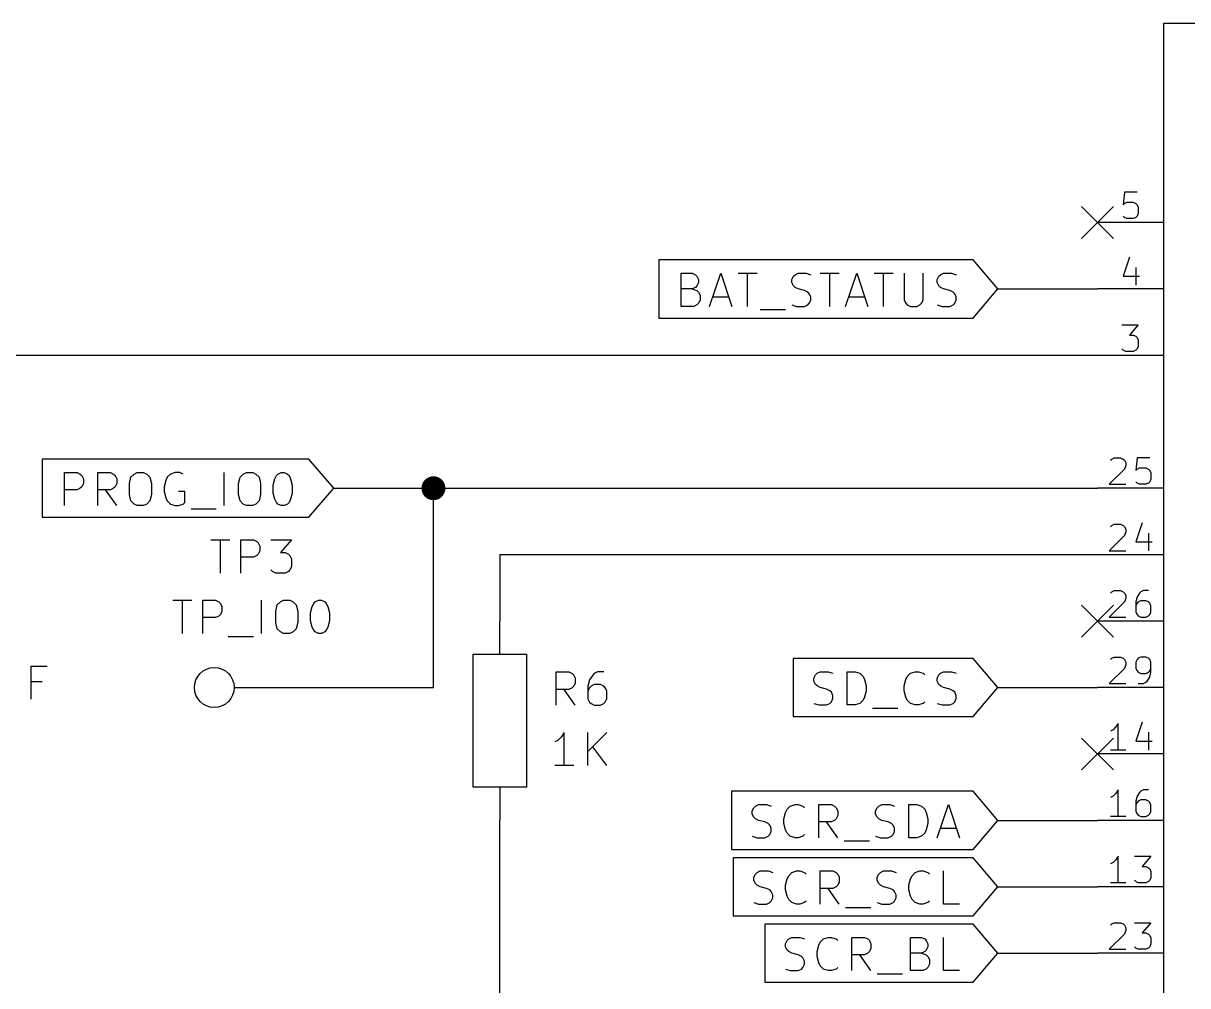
# Model space of a CAD drawing. Extents: x 0.4 to 16.1, y -11.3 to -0.4.
# Drawn here: x 3.032 to 4.786, y -9.799 to -8.35 of the extents above; entities that cross this region are included whole.
import ezdxf

# ---------------------------------------------------------------- set-up
doc = ezdxf.new("R2010")
doc.units = 0
doc.header["$MEASUREMENT"] = 0
for name, color, linetype in [('BLUE4', 5, 'CONTINUOUS'), ('BROWN2', 54, 'CONTINUOUS'), ('CYAN2', 4, 'CONTINUOUS'), ('MAGENTA2', 6, 'CONTINUOUS'), ('MAGENTA3', 221, 'CONTINUOUS')]:
    doc.layers.add(name, color=color, linetype=linetype)

msp = doc.modelspace()

# ---------------------------------------------------------------- linework, layer by layer
at = {"layer": 'BLUE4', "linetype": 'CONTINUOUS'}
for p, q in [((4.69047, -8.60409), (4.68857, -8.62314)), ((4.70952, -8.60409), (4.69047, -8.60409)), ((4.68857, -8.62314), (4.69047, -8.62124)), ((4.69047, -8.62124), (4.69428, -8.61933)), ((4.69428, -8.61933), (4.70381, -8.61933)), ((4.70381, -8.61933), (4.70762, -8.62124)), ((4.70762, -8.62124), (4.70952, -8.62314)), ((4.70952, -8.62314), (4.71143, -8.62695)), ((4.69047, -8.64219), (4.68857, -8.64028)), ((4.69428, -8.64409), (4.69047, -8.64219)), ((4.70381, -8.64409), (4.69428, -8.64409)), ((4.70762, -8.64219), (4.70381, -8.64409)), ((4.70952, -8.64028), (4.70762, -8.64219)), ((4.71143, -8.63647), (4.70952, -8.64028)), ((4.71143, -8.62695), (4.71143, -8.63647)), ((4.69809, -8.70219), (4.68857, -8.73076)), ((4.68857, -8.73076), (4.71333, -8.73076)), ((4.70762, -8.71743), (4.70762, -8.74409)), ((4.68667, -8.80409), (4.71143, -8.80409)), ((4.71143, -8.80409), (4.69809, -8.81933)), ((4.69809, -8.81933), (4.70381, -8.81933)), ((4.70381, -8.81933), (4.70762, -8.82124)), ((4.70762, -8.82124), (4.70952, -8.82314)), ((4.70952, -8.82314), (4.71143, -8.82695)), ((4.71143, -8.83647), (4.70952, -8.84028)), ((4.71143, -8.82695), (4.71143, -8.83647)), ((4.68857, -8.84219), (4.68667, -8.84028)), ((4.69238, -8.84409), (4.68857, -8.84219)), ((4.70381, -8.84409), (4.69238, -8.84409)), ((4.70762, -8.84219), (4.70381, -8.84409)), ((4.70952, -8.84028), (4.70762, -8.84219)), ((4.66952, -9.0079), (4.67143, -9.006)), ((4.67143, -9.006), (4.67524, -9.00409)), ((4.67524, -9.00409), (4.68476, -9.00409)), ((4.68476, -9.00409), (4.68857, -9.006)), ((4.68857, -9.006), (4.69047, -9.0079)), ((4.69047, -9.0079), (4.69238, -9.01171)), ((4.69238, -9.01171), (4.69238, -9.01552)), ((4.70952, -9.00409), (4.70762, -9.02314)), ((4.72857, -9.00409), (4.70952, -9.00409)), ((4.69047, -9.02124), (4.66762, -9.04409)), ((4.69238, -9.01552), (4.69047, -9.02124)), ((4.70762, -9.02314), (4.70952, -9.02124)), ((4.70952, -9.02124), (4.71333, -9.01933)), ((4.71333, -9.01933), (4.72285, -9.01933)), ((4.72285, -9.01933), (4.72667, -9.02124)), ((4.72667, -9.02124), (4.72857, -9.02314)), ((4.72857, -9.02314), (4.73047, -9.02695)), ((4.73047, -9.02695), (4.73047, -9.03647)), ((4.66762, -9.04409), (4.69238, -9.04409)), ((4.70952, -9.04219), (4.70762, -9.04028)), ((4.71333, -9.04409), (4.70952, -9.04219)), ((4.72285, -9.04409), (4.71333, -9.04409)), ((4.72667, -9.04219), (4.72285, -9.04409)), ((4.72857, -9.04028), (4.72667, -9.04219)), ((4.73047, -9.03647), (4.72857, -9.04028)), ((4.66952, -9.1079), (4.67143, -9.106)), ((4.67143, -9.106), (4.67524, -9.10409)), ((4.67524, -9.10409), (4.68476, -9.10409)), ((4.68476, -9.10409), (4.68857, -9.106)), ((4.68857, -9.106), (4.69047, -9.1079)), ((4.69047, -9.1079), (4.69238, -9.11171)), ((4.69238, -9.11552), (4.69047, -9.12124)), ((4.69238, -9.11171), (4.69238, -9.11552)), ((4.71714, -9.10219), (4.70762, -9.13076)), ((4.72667, -9.11743), (4.72667, -9.14409)), ((4.69047, -9.12124), (4.66762, -9.14409)), ((4.70762, -9.13076), (4.73238, -9.13076)), ((4.66762, -9.14409), (4.69238, -9.14409)), ((4.67143, -9.206), (4.67524, -9.20409)), ((4.67524, -9.20409), (4.68476, -9.20409)), ((4.68476, -9.20409), (4.68857, -9.206)), ((4.71905, -9.20409), (4.71524, -9.206)), ((4.72667, -9.20409), (4.71905, -9.20409)), ((4.69047, -9.22124), (4.66762, -9.24409)), ((4.66952, -9.2079), (4.67143, -9.206)), ((4.68857, -9.206), (4.69047, -9.2079)), ((4.69047, -9.2079), (4.69238, -9.21171)), ((4.69238, -9.21552), (4.69047, -9.22124)), ((4.69238, -9.21171), (4.69238, -9.21552)), ((4.70952, -9.21362), (4.70762, -9.22124)), ((4.70762, -9.22124), (4.70762, -9.23647)), ((4.71333, -9.2079), (4.70952, -9.21362)), ((4.71143, -9.22124), (4.70952, -9.22314)), ((4.71524, -9.21933), (4.71143, -9.22124)), ((4.71524, -9.206), (4.71333, -9.2079)), ((4.72285, -9.21933), (4.71524, -9.21933)), ((4.72667, -9.22124), (4.72285, -9.21933)), ((4.72857, -9.22314), (4.72667, -9.22124)), ((4.70952, -9.22314), (4.70762, -9.22695)), ((4.70762, -9.23647), (4.70952, -9.24028)), ((4.70952, -9.24028), (4.71143, -9.24219)), ((4.72667, -9.24219), (4.72857, -9.24028)), ((4.73047, -9.22695), (4.72857, -9.22314)), ((4.72857, -9.24028), (4.73047, -9.23647)), ((4.73047, -9.23647), (4.73047, -9.22695)), ((4.66762, -9.24409), (4.69238, -9.24409)), ((4.71143, -9.24219), (4.71524, -9.24409)), ((4.71524, -9.24409), (4.72285, -9.24409)), ((4.72285, -9.24409), (4.72667, -9.24219)), ((4.66952, -9.3079), (4.67143, -9.306)), ((4.67143, -9.306), (4.67524, -9.30409)), ((4.67524, -9.30409), (4.68476, -9.30409)), ((4.68476, -9.30409), (4.68857, -9.306)), ((4.68857, -9.306), (4.69047, -9.3079)), ((4.69047, -9.3079), (4.69238, -9.31171)), ((4.70952, -9.3079), (4.70762, -9.31171)), ((4.71143, -9.306), (4.70952, -9.3079)), ((4.71524, -9.30409), (4.71143, -9.306)), ((4.72285, -9.30409), (4.71524, -9.30409)), ((4.72667, -9.306), (4.72285, -9.30409)), ((4.72857, -9.3079), (4.72667, -9.306)), ((4.73047, -9.31171), (4.72857, -9.3079)), ((4.69047, -9.32124), (4.66762, -9.34409)), ((4.69238, -9.31552), (4.69047, -9.32124)), ((4.69238, -9.31171), (4.69238, -9.31552)), ((4.70762, -9.31171), (4.70762, -9.32124)), ((4.70762, -9.32124), (4.70952, -9.32505)), ((4.70952, -9.32505), (4.71143, -9.32695)), ((4.71143, -9.32695), (4.71524, -9.32885)), ((4.72285, -9.32885), (4.72667, -9.32695)), ((4.72667, -9.32695), (4.72857, -9.32505)), ((4.72857, -9.32505), (4.73047, -9.32124)), ((4.72857, -9.33457), (4.73047, -9.32695)), ((4.73047, -9.32695), (4.73047, -9.31171)), ((4.66762, -9.34409), (4.69238, -9.34409)), ((4.71143, -9.34409), (4.71905, -9.34409)), ((4.71524, -9.32885), (4.72285, -9.32885)), ((4.71905, -9.34409), (4.72285, -9.34219)), ((4.72285, -9.34219), (4.72476, -9.34028)), ((4.72476, -9.34028), (4.72857, -9.33457)), ((4.67333, -9.41362), (4.66952, -9.41552)), ((4.67714, -9.40981), (4.67333, -9.41362)), ((4.68095, -9.40409), (4.67714, -9.40981)), ((4.68095, -9.44409), (4.68095, -9.40409)), ((4.71714, -9.40219), (4.70762, -9.43076)), ((4.70762, -9.43076), (4.73238, -9.43076)), ((4.72667, -9.41743), (4.72667, -9.44409)), ((4.69238, -9.44409), (4.66952, -9.44409)), ((4.67333, -9.51362), (4.66952, -9.51552)), ((4.67714, -9.50981), (4.67333, -9.51362)), ((4.68095, -9.50409), (4.67714, -9.50981)), ((4.68095, -9.54409), (4.68095, -9.50409)), ((4.70952, -9.51362), (4.70762, -9.52124)), ((4.71333, -9.5079), (4.70952, -9.51362)), ((4.71524, -9.51933), (4.71143, -9.52124)), ((4.71524, -9.506), (4.71333, -9.5079)), ((4.71905, -9.50409), (4.71524, -9.506)), ((4.72285, -9.51933), (4.71524, -9.51933)), ((4.72667, -9.50409), (4.71905, -9.50409)), ((4.72667, -9.52124), (4.72285, -9.51933)), ((4.70762, -9.52124), (4.70762, -9.53647)), ((4.70952, -9.52314), (4.70762, -9.52695)), ((4.70762, -9.53647), (4.70952, -9.54028)), ((4.71143, -9.52124), (4.70952, -9.52314)), ((4.72857, -9.52314), (4.72667, -9.52124)), ((4.73047, -9.52695), (4.72857, -9.52314)), ((4.72857, -9.54028), (4.73047, -9.53647)), ((4.73047, -9.53647), (4.73047, -9.52695)), ((4.69238, -9.54409), (4.66952, -9.54409)), ((4.70952, -9.54028), (4.71143, -9.54219)), ((4.71143, -9.54219), (4.71524, -9.54409)), ((4.71524, -9.54409), (4.72285, -9.54409)), ((4.72285, -9.54409), (4.72667, -9.54219)), ((4.72667, -9.54219), (4.72857, -9.54028)), ((4.68095, -9.60409), (4.67714, -9.60981)), ((4.68095, -9.64409), (4.68095, -9.60409)), ((4.70571, -9.60409), (4.73047, -9.60409)), ((4.73047, -9.60409), (4.71714, -9.61933)), ((4.67333, -9.61362), (4.66952, -9.61552)), ((4.67714, -9.60981), (4.67333, -9.61362)), ((4.71714, -9.61933), (4.72285, -9.61933)), ((4.72285, -9.61933), (4.72667, -9.62124)), ((4.72667, -9.62124), (4.72857, -9.62314)), ((4.72857, -9.62314), (4.73047, -9.62695)), ((4.70762, -9.64219), (4.70571, -9.64028)), ((4.71143, -9.64409), (4.70762, -9.64219)), ((4.72667, -9.64219), (4.72285, -9.64409)), ((4.72857, -9.64028), (4.72667, -9.64219)), ((4.73047, -9.63647), (4.72857, -9.64028)), ((4.73047, -9.62695), (4.73047, -9.63647)), ((4.69238, -9.64409), (4.66952, -9.64409)), ((4.72285, -9.64409), (4.71143, -9.64409)), ((4.66952, -9.7079), (4.67143, -9.706)), ((4.67143, -9.706), (4.67524, -9.70409)), ((4.67524, -9.70409), (4.68476, -9.70409)), ((4.68476, -9.70409), (4.68857, -9.706)), ((4.68857, -9.706), (4.69047, -9.7079)), ((4.69047, -9.7079), (4.69238, -9.71171)), ((4.69238, -9.71171), (4.69238, -9.71552)), ((4.70571, -9.70409), (4.73047, -9.70409)), ((4.73047, -9.70409), (4.71714, -9.71933)), ((4.69047, -9.72124), (4.66762, -9.74409)), ((4.69238, -9.71552), (4.69047, -9.72124)), ((4.71714, -9.71933), (4.72285, -9.71933)), ((4.72285, -9.71933), (4.72667, -9.72124)), ((4.72667, -9.72124), (4.72857, -9.72314)), ((4.72857, -9.72314), (4.73047, -9.72695)), ((4.73047, -9.72695), (4.73047, -9.73647)), ((4.66762, -9.74409), (4.69238, -9.74409)), ((4.70762, -9.74219), (4.70571, -9.74028)), ((4.71143, -9.74409), (4.70762, -9.74219)), ((4.72285, -9.74409), (4.71143, -9.74409)), ((4.72667, -9.74219), (4.72285, -9.74409)), ((4.72857, -9.74028), (4.72667, -9.74219)), ((4.73047, -9.73647), (4.72857, -9.74028))]:
    msp.add_line(p, q, dxfattribs=at)
at = {"layer": 'BROWN2', "linetype": 'CONTINUOUS'}
for p, q in [((4.75, -10.75), (4.75, -8.35)), ((4.75, -8.35), (5.75, -8.35)), ((4.75, -8.65), (4.65, -8.65)), ((4.4625, -8.70624), (3.98927, -8.70624)), ((3.98927, -8.70624), (3.98927, -8.75)), ((4.5, -8.75), (4.4625, -8.70624)), ((4.02306, -8.77619), (4.02306, -8.72619)), ((4.02306, -8.72619), (4.03973, -8.72619)), ((4.03973, -8.72619), (4.04449, -8.72857)), ((4.04449, -8.72857), (4.04687, -8.73095)), ((4.04687, -8.73095), (4.04925, -8.73572)), ((4.06592, -8.77619), (4.08259, -8.72619)), ((4.08259, -8.72619), (4.09925, -8.77619)), ((4.10878, -8.72619), (4.13735, -8.72619)), ((4.12306, -8.77619), (4.12306, -8.72619)), ((4.18973, -8.73572), (4.19211, -8.73095)), ((4.19211, -8.73095), (4.19449, -8.72857)), ((4.19449, -8.72857), (4.19925, -8.72619)), ((4.19925, -8.72619), (4.21116, -8.72619)), ((4.21116, -8.72619), (4.2183, -8.72857)), ((4.23259, -8.72619), (4.26116, -8.72619)), ((4.24687, -8.77619), (4.24687, -8.72619)), ((4.27068, -8.77619), (4.28735, -8.72619)), ((4.28735, -8.72619), (4.30402, -8.77619)), ((4.31354, -8.72619), (4.34211, -8.72619)), ((4.32782, -8.77619), (4.32782, -8.72619)), ((4.35878, -8.72619), (4.35878, -8.76667)), ((4.38735, -8.76667), (4.38735, -8.72619)), ((4.40878, -8.73572), (4.41116, -8.73095)), ((4.41116, -8.73095), (4.41354, -8.72857)), ((4.41354, -8.72857), (4.4183, -8.72619)), ((4.4183, -8.72619), (4.4302, -8.72619)), ((4.4302, -8.72619), (4.43735, -8.72857)), ((4.04449, -8.74762), (4.03973, -8.75)), ((4.04687, -8.74524), (4.04449, -8.74762)), ((4.04925, -8.74048), (4.04687, -8.74524)), ((4.04925, -8.73572), (4.04925, -8.74048)), ((4.18973, -8.74048), (4.18973, -8.73572)), ((4.19211, -8.74524), (4.18973, -8.74048)), ((4.19449, -8.74762), (4.19211, -8.74524)), ((4.19925, -8.75), (4.19449, -8.74762)), ((4.40878, -8.74048), (4.40878, -8.73572)), ((4.41116, -8.74524), (4.40878, -8.74048)), ((4.41354, -8.74762), (4.41116, -8.74524)), ((4.4183, -8.75), (4.41354, -8.74762)), ((3.98927, -8.75), (3.98927, -8.79376)), ((4.03973, -8.75), (4.02306, -8.75)), ((4.03973, -8.75), (4.04687, -8.75238)), ((4.04687, -8.75238), (4.04925, -8.75476)), ((4.04925, -8.75476), (4.05163, -8.75952)), ((4.05163, -8.76667), (4.04925, -8.77143)), ((4.05163, -8.75952), (4.05163, -8.76667)), ((4.07068, -8.76191), (4.09449, -8.76191)), ((4.20878, -8.75238), (4.19925, -8.75)), ((4.21354, -8.75476), (4.20878, -8.75238)), ((4.21592, -8.75715), (4.21354, -8.75476)), ((4.2183, -8.76191), (4.21592, -8.75715)), ((4.21592, -8.77143), (4.2183, -8.76667)), ((4.2183, -8.76667), (4.2183, -8.76191)), ((4.27544, -8.76191), (4.29925, -8.76191)), ((4.35878, -8.76667), (4.36116, -8.77143)), ((4.38497, -8.77143), (4.38735, -8.76667)), ((4.42782, -8.75238), (4.4183, -8.75)), ((4.43259, -8.75476), (4.42782, -8.75238)), ((4.43497, -8.75715), (4.43259, -8.75476)), ((4.43735, -8.76191), (4.43497, -8.75715)), ((4.43497, -8.77143), (4.43735, -8.76667)), ((4.43735, -8.76667), (4.43735, -8.76191)), ((4.4625, -8.79376), (4.5, -8.75)), ((4.75, -8.75), (4.65, -8.75)), ((4.04211, -8.77619), (4.02306, -8.77619)), ((4.04687, -8.77381), (4.04211, -8.77619)), ((4.04925, -8.77143), (4.04687, -8.77381)), ((4.14211, -8.78095), (4.1802, -8.78095)), ((4.18973, -8.77381), (4.19687, -8.77619)), ((4.19687, -8.77619), (4.20878, -8.77619)), ((4.20878, -8.77619), (4.21354, -8.77381)), ((4.21354, -8.77381), (4.21592, -8.77143)), ((4.36116, -8.77143), (4.36354, -8.77381)), ((4.36354, -8.77381), (4.3683, -8.77619)), ((4.3683, -8.77619), (4.37782, -8.77619)), ((4.37782, -8.77619), (4.38259, -8.77381)), ((4.38259, -8.77381), (4.38497, -8.77143)), ((4.40878, -8.77381), (4.41592, -8.77619)), ((4.41592, -8.77619), (4.42782, -8.77619)), ((4.42782, -8.77619), (4.43259, -8.77381)), ((4.43259, -8.77381), (4.43497, -8.77143)), ((3.98927, -8.79376), (4.4625, -8.79376)), ((4.75, -8.85), (4.65, -8.85)), ((3.4625, -9.00624), (3.0607, -9.00624)), ((3.0607, -9.00624), (3.0607, -9.05)), ((3.5, -9.05), (3.4625, -9.00624)), ((3.09449, -9.07619), (3.09449, -9.02619)), ((3.09449, -9.02619), (3.11354, -9.02619)), ((3.11354, -9.02619), (3.1183, -9.02857)), ((3.1183, -9.02857), (3.12068, -9.03095)), ((3.14449, -9.07619), (3.14449, -9.02619)), ((3.14449, -9.02619), (3.16354, -9.02619)), ((3.16354, -9.02619), (3.1683, -9.02857)), ((3.1683, -9.02857), (3.17068, -9.03095)), ((3.19449, -9.03333), (3.19925, -9.02857)), ((3.19925, -9.02857), (3.20402, -9.02619)), ((3.20402, -9.02619), (3.21354, -9.02619)), ((3.21354, -9.02619), (3.2183, -9.02857)), ((3.2183, -9.02857), (3.22306, -9.03333)), ((3.25402, -9.02857), (3.24925, -9.03333)), ((3.26116, -9.02619), (3.25402, -9.02857)), ((3.2683, -9.02619), (3.26116, -9.02619)), ((3.27306, -9.02857), (3.2683, -9.02619)), ((3.33497, -9.07619), (3.33497, -9.02619)), ((3.35878, -9.03333), (3.36354, -9.02857)), ((3.36354, -9.02857), (3.3683, -9.02619)), ((3.3683, -9.02619), (3.37782, -9.02619)), ((3.37782, -9.02619), (3.38259, -9.02857)), ((3.38259, -9.02857), (3.38735, -9.03333)), ((3.41354, -9.03095), (3.41592, -9.02857)), ((3.41592, -9.02857), (3.42068, -9.02619)), ((3.42068, -9.02619), (3.42544, -9.02619)), ((3.42544, -9.02619), (3.4302, -9.02857)), ((3.4302, -9.02857), (3.43259, -9.03095)), ((3.12068, -9.03095), (3.12306, -9.03572)), ((3.12306, -9.04286), (3.12068, -9.04762)), ((3.12306, -9.03572), (3.12306, -9.04286)), ((3.17068, -9.03095), (3.17306, -9.03572)), ((3.17306, -9.04286), (3.17068, -9.04762)), ((3.17306, -9.03572), (3.17306, -9.04286)), ((3.19211, -9.04286), (3.19449, -9.03333)), ((3.19211, -9.05952), (3.19211, -9.04286)), ((3.22306, -9.03333), (3.22544, -9.04286)), ((3.22544, -9.04286), (3.22544, -9.05952)), ((3.24687, -9.0381), (3.24449, -9.04762)), ((3.24925, -9.03333), (3.24687, -9.0381)), ((3.3564, -9.04286), (3.35878, -9.03333)), ((3.3564, -9.05952), (3.3564, -9.04286)), ((3.38735, -9.03333), (3.38973, -9.04286)), ((3.38973, -9.04286), (3.38973, -9.05952)), ((3.40878, -9.04524), (3.41116, -9.03572)), ((3.40878, -9.05715), (3.40878, -9.04524)), ((3.41116, -9.03572), (3.41354, -9.03095)), ((3.43259, -9.03095), (3.43497, -9.03572)), ((3.43497, -9.03572), (3.43735, -9.04524)), ((3.43735, -9.04524), (3.43735, -9.05715)), ((3.0607, -9.05), (3.0607, -9.09376)), ((3.11354, -9.05238), (3.09449, -9.05238)), ((3.1183, -9.05), (3.11354, -9.05238)), ((3.12068, -9.04762), (3.1183, -9.05)), ((3.16354, -9.05238), (3.14449, -9.05238)), ((3.17306, -9.07619), (3.1564, -9.05238)), ((3.1683, -9.05), (3.16354, -9.05238)), ((3.17068, -9.04762), (3.1683, -9.05)), ((3.19449, -9.06905), (3.19211, -9.05952)), ((3.22544, -9.05952), (3.22306, -9.06905)), ((3.24449, -9.04762), (3.24449, -9.05476)), ((3.24449, -9.05476), (3.24687, -9.06429)), ((3.24687, -9.06429), (3.24925, -9.06905)), ((3.27544, -9.05476), (3.26592, -9.05476)), ((3.27544, -9.07143), (3.27544, -9.05476)), ((3.35878, -9.06905), (3.3564, -9.05952)), ((3.38973, -9.05952), (3.38735, -9.06905)), ((3.41116, -9.06667), (3.40878, -9.05715)), ((3.43735, -9.05715), (3.43497, -9.06667)), ((3.4625, -9.09376), (3.5, -9.05)), ((4.75, -9.05), (4.65, -9.05)), ((3.19925, -9.07381), (3.19449, -9.06905)), ((3.20402, -9.07619), (3.19925, -9.07381)), ((3.21354, -9.07619), (3.20402, -9.07619)), ((3.2183, -9.07381), (3.21354, -9.07619)), ((3.22306, -9.06905), (3.2183, -9.07381)), ((3.24925, -9.06905), (3.25402, -9.07381)), ((3.25402, -9.07381), (3.26116, -9.07619)), ((3.26116, -9.07619), (3.26592, -9.07619)), ((3.26592, -9.07619), (3.27306, -9.07381)), ((3.27306, -9.07381), (3.27544, -9.07143)), ((3.28497, -9.08095), (3.32306, -9.08095)), ((3.36354, -9.07381), (3.35878, -9.06905)), ((3.3683, -9.07619), (3.36354, -9.07381)), ((3.37782, -9.07619), (3.3683, -9.07619)), ((3.38259, -9.07381), (3.37782, -9.07619)), ((3.38735, -9.06905), (3.38259, -9.07381)), ((3.41354, -9.07143), (3.41116, -9.06667)), ((3.41592, -9.07381), (3.41354, -9.07143)), ((3.42068, -9.07619), (3.41592, -9.07381)), ((3.42544, -9.07619), (3.42068, -9.07619)), ((3.4302, -9.07381), (3.42544, -9.07619)), ((3.43259, -9.07143), (3.4302, -9.07381)), ((3.43497, -9.06667), (3.43259, -9.07143)), ((3.0607, -9.09376), (3.4625, -9.09376)), ((4.75, -9.15), (4.65, -9.15)), ((3.75, -9.3), (3.75, -9.25)), ((4.75, -9.25), (4.65, -9.25)), ((3.71, -9.5), (3.71, -9.3)), ((3.71, -9.3), (3.79, -9.3)), ((3.79, -9.3), (3.79, -9.5)), ((4.4625, -9.30624), (4.19165, -9.30624)), ((4.19165, -9.30624), (4.19165, -9.35)), ((4.5, -9.35), (4.4625, -9.30624)), ((4.22782, -9.32857), (4.23259, -9.32619)), ((4.23259, -9.32619), (4.24449, -9.32619)), ((4.24449, -9.32619), (4.25163, -9.32857)), ((4.27306, -9.37619), (4.27306, -9.32619)), ((4.27306, -9.32619), (4.28497, -9.32619)), ((4.28497, -9.32619), (4.29211, -9.32857)), ((4.3683, -9.32857), (4.37544, -9.32619)), ((4.37544, -9.32619), (4.3802, -9.32619)), ((4.3802, -9.32619), (4.38735, -9.32857)), ((4.41354, -9.32857), (4.4183, -9.32619)), ((4.4183, -9.32619), (4.4302, -9.32619)), ((4.4302, -9.32619), (4.43735, -9.32857)), ((4.22306, -9.33572), (4.22544, -9.33095)), ((4.22306, -9.34048), (4.22306, -9.33572)), ((4.22544, -9.34524), (4.22306, -9.34048)), ((4.22544, -9.33095), (4.22782, -9.32857)), ((4.22782, -9.34762), (4.22544, -9.34524)), ((4.29211, -9.32857), (4.29687, -9.33333)), ((4.29687, -9.33333), (4.29925, -9.3381)), ((4.29925, -9.3381), (4.30163, -9.34762)), ((4.35878, -9.34762), (4.36116, -9.3381)), ((4.36116, -9.3381), (4.36354, -9.33333)), ((4.36354, -9.33333), (4.3683, -9.32857)), ((4.38735, -9.32857), (4.38973, -9.33095)), ((4.40878, -9.33572), (4.41116, -9.33095)), ((4.40878, -9.34048), (4.40878, -9.33572)), ((4.41116, -9.34524), (4.40878, -9.34048)), ((4.41116, -9.33095), (4.41354, -9.32857)), ((4.41354, -9.34762), (4.41116, -9.34524)), ((3.35, -9.35), (3.45, -9.35)), ((4.19165, -9.35), (4.19165, -9.39376)), ((4.23259, -9.35), (4.22782, -9.34762)), ((4.24211, -9.35238), (4.23259, -9.35)), ((4.24687, -9.35476), (4.24211, -9.35238)), ((4.24925, -9.35715), (4.24687, -9.35476)), ((4.25163, -9.36191), (4.24925, -9.35715)), ((4.25163, -9.36667), (4.25163, -9.36191)), ((4.30163, -9.35476), (4.29925, -9.36429)), ((4.30163, -9.34762), (4.30163, -9.35476)), ((4.35878, -9.35476), (4.35878, -9.34762)), ((4.36116, -9.36429), (4.35878, -9.35476)), ((4.4183, -9.35), (4.41354, -9.34762)), ((4.42782, -9.35238), (4.4183, -9.35)), ((4.43259, -9.35476), (4.42782, -9.35238)), ((4.43497, -9.35715), (4.43259, -9.35476)), ((4.43735, -9.36191), (4.43497, -9.35715)), ((4.43735, -9.36667), (4.43735, -9.36191)), ((4.4625, -9.39376), (4.5, -9.35)), ((4.75, -9.35), (4.65, -9.35)), ((4.22306, -9.37381), (4.2302, -9.37619)), ((4.2302, -9.37619), (4.24211, -9.37619)), ((4.24211, -9.37619), (4.24687, -9.37381)), ((4.24687, -9.37381), (4.24925, -9.37143)), ((4.24925, -9.37143), (4.25163, -9.36667)), ((4.28497, -9.37619), (4.27306, -9.37619)), ((4.29211, -9.37381), (4.28497, -9.37619)), ((4.29687, -9.36905), (4.29211, -9.37381)), ((4.29925, -9.36429), (4.29687, -9.36905)), ((4.36354, -9.36905), (4.36116, -9.36429)), ((4.3683, -9.37381), (4.36354, -9.36905)), ((4.37544, -9.37619), (4.3683, -9.37381)), ((4.3802, -9.37619), (4.37544, -9.37619)), ((4.38735, -9.37381), (4.3802, -9.37619)), ((4.38973, -9.37143), (4.38735, -9.37381)), ((4.40878, -9.37381), (4.41592, -9.37619)), ((4.41592, -9.37619), (4.42782, -9.37619)), ((4.42782, -9.37619), (4.43259, -9.37381)), ((4.43259, -9.37381), (4.43497, -9.37143)), ((4.43497, -9.37143), (4.43735, -9.36667)), ((4.19165, -9.39376), (4.4625, -9.39376)), ((4.31116, -9.38095), (4.34925, -9.38095)), ((4.75, -9.45), (4.65, -9.45)), ((3.79, -9.5), (3.71, -9.5)), ((3.75, -9.5), (3.75, -9.55)), ((4.4625, -9.50624), (4.0988, -9.50624)), ((4.0988, -9.50624), (4.0988, -9.55)), ((4.5, -9.55), (4.4625, -9.50624)), ((4.1302, -9.53572), (4.13259, -9.53095)), ((4.1302, -9.54048), (4.1302, -9.53572)), ((4.13259, -9.53095), (4.13497, -9.52857)), ((4.13497, -9.52857), (4.13973, -9.52619)), ((4.13973, -9.52619), (4.15163, -9.52619)), ((4.15163, -9.52619), (4.15878, -9.52857)), ((4.17782, -9.54762), (4.1802, -9.5381)), ((4.1802, -9.5381), (4.18259, -9.53333)), ((4.18259, -9.53333), (4.18735, -9.52857)), ((4.18735, -9.52857), (4.19449, -9.52619)), ((4.19449, -9.52619), (4.19925, -9.52619)), ((4.19925, -9.52619), (4.2064, -9.52857)), ((4.2064, -9.52857), (4.20878, -9.53095)), ((4.2302, -9.57619), (4.2302, -9.52619)), ((4.2302, -9.52619), (4.24925, -9.52619)), ((4.24925, -9.52619), (4.25402, -9.52857)), ((4.25402, -9.52857), (4.2564, -9.53095)), ((4.2564, -9.53095), (4.25878, -9.53572)), ((4.25878, -9.53572), (4.25878, -9.54286)), ((4.31592, -9.53572), (4.3183, -9.53095)), ((4.31592, -9.54048), (4.31592, -9.53572)), ((4.3183, -9.53095), (4.32068, -9.52857)), ((4.32068, -9.52857), (4.32544, -9.52619)), ((4.32544, -9.52619), (4.33735, -9.52619)), ((4.33735, -9.52619), (4.34449, -9.52857)), ((4.36592, -9.57619), (4.36592, -9.52619)), ((4.36592, -9.52619), (4.37782, -9.52619)), ((4.37782, -9.52619), (4.38497, -9.52857)), ((4.38497, -9.52857), (4.38973, -9.53333)), ((4.38973, -9.53333), (4.39211, -9.5381)), ((4.39211, -9.5381), (4.39449, -9.54762)), ((4.40878, -9.57619), (4.42544, -9.52619)), ((4.42544, -9.52619), (4.44211, -9.57619)), ((4.0988, -9.55), (4.0988, -9.59376)), ((4.13259, -9.54524), (4.1302, -9.54048)), ((4.13497, -9.54762), (4.13259, -9.54524)), ((4.13973, -9.55), (4.13497, -9.54762)), ((4.14925, -9.55238), (4.13973, -9.55)), ((4.15402, -9.55476), (4.14925, -9.55238)), ((4.1564, -9.55715), (4.15402, -9.55476)), ((4.17782, -9.55476), (4.17782, -9.54762)), ((4.1802, -9.56429), (4.17782, -9.55476)), ((4.24925, -9.55238), (4.2302, -9.55238)), ((4.25878, -9.57619), (4.24211, -9.55238)), ((4.25402, -9.55), (4.24925, -9.55238)), ((4.2564, -9.54762), (4.25402, -9.55)), ((4.25878, -9.54286), (4.2564, -9.54762)), ((4.3183, -9.54524), (4.31592, -9.54048)), ((4.32068, -9.54762), (4.3183, -9.54524)), ((4.32544, -9.55), (4.32068, -9.54762)), ((4.33497, -9.55238), (4.32544, -9.55)), ((4.33973, -9.55476), (4.33497, -9.55238)), ((4.34211, -9.55715), (4.33973, -9.55476)), ((4.39449, -9.55476), (4.39211, -9.56429)), ((4.39449, -9.54762), (4.39449, -9.55476)), ((4.4625, -9.59376), (4.5, -9.55)), ((4.75, -9.55), (4.65, -9.55)), ((4.15402, -9.57381), (4.1564, -9.57143)), ((4.15878, -9.56191), (4.1564, -9.55715)), ((4.1564, -9.57143), (4.15878, -9.56667)), ((4.15878, -9.56667), (4.15878, -9.56191)), ((4.18259, -9.56905), (4.1802, -9.56429)), ((4.18735, -9.57381), (4.18259, -9.56905)), ((4.20878, -9.57143), (4.2064, -9.57381)), ((4.33973, -9.57381), (4.34211, -9.57143)), ((4.34449, -9.56191), (4.34211, -9.55715)), ((4.34211, -9.57143), (4.34449, -9.56667)), ((4.34449, -9.56667), (4.34449, -9.56191)), ((4.38973, -9.56905), (4.38497, -9.57381)), ((4.39211, -9.56429), (4.38973, -9.56905)), ((4.41354, -9.56191), (4.43735, -9.56191)), ((4.1302, -9.57381), (4.13735, -9.57619)), ((4.13735, -9.57619), (4.14925, -9.57619)), ((4.14925, -9.57619), (4.15402, -9.57381)), ((4.19449, -9.57619), (4.18735, -9.57381)), ((4.19925, -9.57619), (4.19449, -9.57619)), ((4.2064, -9.57381), (4.19925, -9.57619)), ((4.2683, -9.58095), (4.3064, -9.58095)), ((4.31592, -9.57381), (4.32306, -9.57619)), ((4.32306, -9.57619), (4.33497, -9.57619)), ((4.33497, -9.57619), (4.33973, -9.57381)), ((4.37782, -9.57619), (4.36592, -9.57619)), ((4.38497, -9.57381), (4.37782, -9.57619)), ((4.0988, -9.59376), (4.4625, -9.59376)), ((4.4625, -9.60624), (4.10117, -9.60624)), ((4.10117, -9.60624), (4.10117, -9.65)), ((4.5, -9.65), (4.4625, -9.60624)), ((4.13259, -9.63572), (4.13497, -9.63095)), ((4.13259, -9.64048), (4.13259, -9.63572)), ((4.13497, -9.64524), (4.13259, -9.64048)), ((4.13497, -9.63095), (4.13735, -9.62857)), ((4.13735, -9.62857), (4.14211, -9.62619)), ((4.14211, -9.62619), (4.15402, -9.62619)), ((4.15402, -9.62619), (4.16116, -9.62857)), ((4.1802, -9.64762), (4.18259, -9.6381)), ((4.18259, -9.6381), (4.18497, -9.63333)), ((4.18497, -9.63333), (4.18973, -9.62857)), ((4.18973, -9.62857), (4.19687, -9.62619)), ((4.19687, -9.62619), (4.20163, -9.62619)), ((4.20163, -9.62619), (4.20878, -9.62857)), ((4.20878, -9.62857), (4.21116, -9.63095)), ((4.23259, -9.67619), (4.23259, -9.62619)), ((4.23259, -9.62619), (4.25163, -9.62619)), ((4.25163, -9.62619), (4.2564, -9.62857)), ((4.2564, -9.62857), (4.25878, -9.63095)), ((4.25878, -9.63095), (4.26116, -9.63572)), ((4.26116, -9.64286), (4.25878, -9.64762)), ((4.26116, -9.63572), (4.26116, -9.64286)), ((4.3183, -9.63572), (4.32068, -9.63095)), ((4.3183, -9.64048), (4.3183, -9.63572)), ((4.32068, -9.64524), (4.3183, -9.64048)), ((4.32068, -9.63095), (4.32306, -9.62857)), ((4.32306, -9.62857), (4.32782, -9.62619)), ((4.32782, -9.62619), (4.33973, -9.62619)), ((4.33973, -9.62619), (4.34687, -9.62857)), ((4.36592, -9.64762), (4.3683, -9.6381)), ((4.3683, -9.6381), (4.37068, -9.63333)), ((4.37068, -9.63333), (4.37544, -9.62857)), ((4.37544, -9.62857), (4.38259, -9.62619)), ((4.38259, -9.62619), (4.38735, -9.62619)), ((4.38735, -9.62619), (4.39449, -9.62857)), ((4.39449, -9.62857), (4.39687, -9.63095)), ((4.4183, -9.67619), (4.4183, -9.62619)), ((4.10117, -9.65), (4.10117, -9.69376)), ((4.13735, -9.64762), (4.13497, -9.64524)), ((4.14211, -9.65), (4.13735, -9.64762)), ((4.15163, -9.65238), (4.14211, -9.65)), ((4.1564, -9.65476), (4.15163, -9.65238)), ((4.15878, -9.65715), (4.1564, -9.65476)), ((4.16116, -9.66191), (4.15878, -9.65715)), ((4.1802, -9.65476), (4.1802, -9.64762)), ((4.18259, -9.66429), (4.1802, -9.65476)), ((4.25163, -9.65238), (4.23259, -9.65238)), ((4.26116, -9.67619), (4.24449, -9.65238)), ((4.2564, -9.65), (4.25163, -9.65238)), ((4.25878, -9.64762), (4.2564, -9.65)), ((4.32306, -9.64762), (4.32068, -9.64524)), ((4.32782, -9.65), (4.32306, -9.64762)), ((4.33735, -9.65238), (4.32782, -9.65)), ((4.34211, -9.65476), (4.33735, -9.65238)), ((4.34449, -9.65715), (4.34211, -9.65476)), ((4.34687, -9.66191), (4.34449, -9.65715)), ((4.36592, -9.65476), (4.36592, -9.64762)), ((4.3683, -9.66429), (4.36592, -9.65476)), ((4.4625, -9.69376), (4.5, -9.65)), ((4.75, -9.65), (4.65, -9.65)), ((4.13259, -9.67381), (4.13973, -9.67619)), ((4.13973, -9.67619), (4.15163, -9.67619)), ((4.15163, -9.67619), (4.1564, -9.67381)), ((4.1564, -9.67381), (4.15878, -9.67143)), ((4.15878, -9.67143), (4.16116, -9.66667)), ((4.16116, -9.66667), (4.16116, -9.66191)), ((4.18497, -9.66905), (4.18259, -9.66429)), ((4.18973, -9.67381), (4.18497, -9.66905)), ((4.19687, -9.67619), (4.18973, -9.67381)), ((4.20163, -9.67619), (4.19687, -9.67619)), ((4.20878, -9.67381), (4.20163, -9.67619)), ((4.21116, -9.67143), (4.20878, -9.67381)), ((4.3183, -9.67381), (4.32544, -9.67619)), ((4.32544, -9.67619), (4.33735, -9.67619)), ((4.33735, -9.67619), (4.34211, -9.67381)), ((4.34211, -9.67381), (4.34449, -9.67143)), ((4.34449, -9.67143), (4.34687, -9.66667)), ((4.34687, -9.66667), (4.34687, -9.66191)), ((4.37068, -9.66905), (4.3683, -9.66429)), ((4.37544, -9.67381), (4.37068, -9.66905)), ((4.38259, -9.67619), (4.37544, -9.67381)), ((4.38735, -9.67619), (4.38259, -9.67619)), ((4.39449, -9.67381), (4.38735, -9.67619)), ((4.39687, -9.67143), (4.39449, -9.67381)), ((4.44211, -9.67619), (4.4183, -9.67619)), ((4.10117, -9.69376), (4.4625, -9.69376)), ((4.27068, -9.68095), (4.30878, -9.68095)), ((4.4625, -9.70624), (4.1488, -9.70624)), ((4.1488, -9.70624), (4.1488, -9.75)), ((4.5, -9.75), (4.4625, -9.70624)), ((4.1802, -9.73572), (4.18259, -9.73095)), ((4.18259, -9.73095), (4.18497, -9.72857)), ((4.18497, -9.72857), (4.18973, -9.72619)), ((4.18973, -9.72619), (4.20163, -9.72619)), ((4.20163, -9.72619), (4.20878, -9.72857)), ((4.23259, -9.73333), (4.23735, -9.72857)), ((4.23735, -9.72857), (4.24449, -9.72619)), ((4.24449, -9.72619), (4.24925, -9.72619)), ((4.24925, -9.72619), (4.2564, -9.72857)), ((4.2564, -9.72857), (4.25878, -9.73095)), ((4.2802, -9.77619), (4.2802, -9.72619)), ((4.2802, -9.72619), (4.29925, -9.72619)), ((4.29925, -9.72619), (4.30402, -9.72857)), ((4.30402, -9.72857), (4.3064, -9.73095)), ((4.3064, -9.73095), (4.30878, -9.73572)), ((4.3683, -9.77619), (4.3683, -9.72619)), ((4.3683, -9.72619), (4.38497, -9.72619)), ((4.38497, -9.72619), (4.38973, -9.72857)), ((4.38973, -9.72857), (4.39211, -9.73095)), ((4.39211, -9.73095), (4.39449, -9.73572)), ((4.4183, -9.77619), (4.4183, -9.72619)), ((4.1802, -9.74048), (4.1802, -9.73572)), ((4.18259, -9.74524), (4.1802, -9.74048)), ((4.18497, -9.74762), (4.18259, -9.74524)), ((4.18973, -9.75), (4.18497, -9.74762)), ((4.22782, -9.74762), (4.2302, -9.7381)), ((4.22782, -9.75476), (4.22782, -9.74762)), ((4.2302, -9.7381), (4.23259, -9.73333)), ((4.3064, -9.74762), (4.30402, -9.75)), ((4.30878, -9.74286), (4.3064, -9.74762)), ((4.30878, -9.73572), (4.30878, -9.74286)), ((4.38973, -9.74762), (4.38497, -9.75)), ((4.39211, -9.74524), (4.38973, -9.74762)), ((4.39449, -9.74048), (4.39211, -9.74524)), ((4.39449, -9.73572), (4.39449, -9.74048)), ((3.75, -9.85), (3.75, -9.75)), ((4.1488, -9.75), (4.1488, -9.79376)), ((4.19925, -9.75238), (4.18973, -9.75)), ((4.20402, -9.75476), (4.19925, -9.75238)), ((4.2064, -9.75715), (4.20402, -9.75476)), ((4.20878, -9.76191), (4.2064, -9.75715)), ((4.20878, -9.76667), (4.20878, -9.76191)), ((4.2302, -9.76429), (4.22782, -9.75476)), ((4.23259, -9.76905), (4.2302, -9.76429)), ((4.29925, -9.75238), (4.2802, -9.75238)), ((4.30878, -9.77619), (4.29211, -9.75238)), ((4.30402, -9.75), (4.29925, -9.75238)), ((4.38497, -9.75), (4.3683, -9.75)), ((4.38497, -9.75), (4.39211, -9.75238)), ((4.39211, -9.75238), (4.39449, -9.75476)), ((4.39449, -9.75476), (4.39687, -9.75952)), ((4.39687, -9.75952), (4.39687, -9.76667)), ((4.4625, -9.79376), (4.5, -9.75)), ((4.75, -9.75), (4.65, -9.75)), ((4.1802, -9.77381), (4.18735, -9.77619)), ((4.18735, -9.77619), (4.19925, -9.77619)), ((4.19925, -9.77619), (4.20402, -9.77381)), ((4.20402, -9.77381), (4.2064, -9.77143)), ((4.2064, -9.77143), (4.20878, -9.76667)), ((4.23735, -9.77381), (4.23259, -9.76905)), ((4.24449, -9.77619), (4.23735, -9.77381)), ((4.24925, -9.77619), (4.24449, -9.77619)), ((4.2564, -9.77381), (4.24925, -9.77619)), ((4.25878, -9.77143), (4.2564, -9.77381)), ((4.3183, -9.78095), (4.3564, -9.78095)), ((4.38735, -9.77619), (4.3683, -9.77619)), ((4.39211, -9.77381), (4.38735, -9.77619)), ((4.39449, -9.77143), (4.39211, -9.77381)), ((4.39687, -9.76667), (4.39449, -9.77143)), ((4.44211, -9.77619), (4.4183, -9.77619)), ((4.1488, -9.79376), (4.4625, -9.79376))]:
    msp.add_line(p, q, dxfattribs=at)
at = {"layer": 'BROWN2'}
msp.add_circle((3.32, -9.35), 0.03, dxfattribs=at)
at = {"layer": 'CYAN2', "linetype": 'CONTINUOUS'}
for p, q in [((4.626, -8.626), (4.674, -8.674)), ((4.674, -8.626), (4.626, -8.674)), ((4.626, -9.226), (4.674, -9.274)), ((4.674, -9.226), (4.626, -9.274)), ((4.626, -9.426), (4.674, -9.474)), ((4.674, -9.426), (4.626, -9.474))]:
    msp.add_line(p, q, dxfattribs=at)
at = {"layer": 'MAGENTA2', "linetype": 'CONTINUOUS'}
for p, q in [((3.3149, -9.12761), (3.34347, -9.12761)), ((3.32919, -9.17761), (3.32919, -9.12761)), ((3.36014, -9.17761), (3.36014, -9.12761)), ((3.36014, -9.12761), (3.37919, -9.12761)), ((3.37919, -9.12761), (3.38394, -9.13)), ((3.38394, -9.13), (3.38633, -9.13237)), ((3.38633, -9.13237), (3.38871, -9.13714)), ((3.40537, -9.12761), (3.43633, -9.12761)), ((3.43633, -9.12761), (3.41966, -9.14666)), ((3.38394, -9.15142), (3.37919, -9.1538)), ((3.38633, -9.14904), (3.38394, -9.15142)), ((3.38871, -9.14428), (3.38633, -9.14904)), ((3.38871, -9.13714), (3.38871, -9.14428)), ((3.41966, -9.14666), (3.4268, -9.14666)), ((3.4268, -9.14666), (3.43157, -9.14904)), ((3.43157, -9.14904), (3.43394, -9.15142)), ((3.43394, -9.15142), (3.43633, -9.15619)), ((3.37919, -9.1538), (3.36014, -9.1538)), ((3.43633, -9.16809), (3.43394, -9.17285)), ((3.43633, -9.15619), (3.43633, -9.16809)), ((3.40776, -9.17523), (3.40537, -9.17285)), ((3.41252, -9.17761), (3.40776, -9.17523)), ((3.4268, -9.17761), (3.41252, -9.17761)), ((3.43157, -9.17523), (3.4268, -9.17761)), ((3.43394, -9.17285), (3.43157, -9.17523)), ((3.25776, -9.21861), (3.28633, -9.21861)), ((3.27205, -9.26861), (3.27205, -9.21861)), ((3.303, -9.26861), (3.303, -9.21861)), ((3.303, -9.21861), (3.32205, -9.21861)), ((3.32205, -9.21861), (3.32681, -9.221)), ((3.32681, -9.221), (3.32919, -9.22337)), ((3.39109, -9.26861), (3.39109, -9.21861)), ((3.4149, -9.22576), (3.41967, -9.221)), ((3.41967, -9.221), (3.42443, -9.21861)), ((3.42443, -9.21861), (3.43395, -9.21861)), ((3.43395, -9.21861), (3.43871, -9.221)), ((3.43871, -9.221), (3.44347, -9.22576)), ((3.46967, -9.22337), (3.47205, -9.221)), ((3.47205, -9.221), (3.47681, -9.21861)), ((3.47681, -9.21861), (3.48157, -9.21861)), ((3.48157, -9.21861), (3.48633, -9.221)), ((3.48633, -9.221), (3.48871, -9.22337)), ((3.32919, -9.24004), (3.32681, -9.24242)), ((3.32919, -9.22337), (3.33157, -9.22814)), ((3.33157, -9.23528), (3.32919, -9.24004)), ((3.33157, -9.22814), (3.33157, -9.23528)), ((3.41252, -9.23528), (3.4149, -9.22576)), ((3.41252, -9.25194), (3.41252, -9.23528)), ((3.44347, -9.22576), (3.44585, -9.23528)), ((3.44585, -9.23528), (3.44585, -9.25194)), ((3.4649, -9.23766), (3.46728, -9.22814)), ((3.4649, -9.24957), (3.4649, -9.23766)), ((3.46728, -9.22814), (3.46967, -9.22337)), ((3.48871, -9.22337), (3.49109, -9.22814)), ((3.49109, -9.22814), (3.49347, -9.23766)), ((3.49347, -9.23766), (3.49347, -9.24957)), ((3.32205, -9.2448), (3.303, -9.2448)), ((3.32681, -9.24242), (3.32205, -9.2448)), ((3.4149, -9.26147), (3.41252, -9.25194)), ((3.44585, -9.25194), (3.44347, -9.26147)), ((3.46728, -9.25909), (3.4649, -9.24957)), ((3.49347, -9.24957), (3.49109, -9.25909)), ((3.34109, -9.27337), (3.37919, -9.27337)), ((3.41967, -9.26623), (3.4149, -9.26147)), ((3.42443, -9.26861), (3.41967, -9.26623)), ((3.43395, -9.26861), (3.42443, -9.26861)), ((3.43871, -9.26623), (3.43395, -9.26861)), ((3.44347, -9.26147), (3.43871, -9.26623)), ((3.46967, -9.26385), (3.46728, -9.25909)), ((3.47205, -9.26623), (3.46967, -9.26385)), ((3.47681, -9.26861), (3.47205, -9.26623)), ((3.48157, -9.26861), (3.47681, -9.26861)), ((3.48633, -9.26623), (3.48157, -9.26861)), ((3.48871, -9.26385), (3.48633, -9.26623)), ((3.49109, -9.25909), (3.48871, -9.26385)), ((3.04431, -9.36762), (3.04431, -9.31762)), ((3.04431, -9.31762), (3.06812, -9.31762)), ((3.83503, -9.37662), (3.83503, -9.32662)), ((3.83503, -9.32662), (3.85407, -9.32662)), ((3.85407, -9.32662), (3.85883, -9.329)), ((3.89693, -9.32662), (3.89217, -9.329)), ((3.90646, -9.32662), (3.89693, -9.32662)), ((3.06098, -9.34143), (3.04431, -9.34143)), ((3.85883, -9.329), (3.86122, -9.33138)), ((3.86122, -9.33138), (3.8636, -9.33614)), ((3.8636, -9.34328), (3.86122, -9.34805)), ((3.8636, -9.33614), (3.8636, -9.34328)), ((3.88503, -9.33852), (3.88265, -9.34805)), ((3.88979, -9.33138), (3.88503, -9.33852)), ((3.89217, -9.329), (3.88979, -9.33138)), ((3.85407, -9.35281), (3.83503, -9.35281)), ((3.8636, -9.37662), (3.84693, -9.35281)), ((3.85883, -9.35043), (3.85407, -9.35281)), ((3.86122, -9.34805), (3.85883, -9.35043)), ((3.88265, -9.34805), (3.88265, -9.36709)), ((3.88503, -9.35043), (3.88265, -9.35519)), ((3.88741, -9.34805), (3.88503, -9.35043)), ((3.89217, -9.34567), (3.88741, -9.34805)), ((3.90169, -9.34567), (3.89217, -9.34567)), ((3.90646, -9.34805), (3.90169, -9.34567)), ((3.90883, -9.35043), (3.90646, -9.34805)), ((3.91122, -9.35519), (3.90883, -9.35043)), ((3.91122, -9.36709), (3.91122, -9.35519)), ((3.88265, -9.36709), (3.88503, -9.37185)), ((3.88503, -9.37185), (3.88741, -9.37424)), ((3.88741, -9.37424), (3.89217, -9.37662)), ((3.89217, -9.37662), (3.90169, -9.37662)), ((3.90169, -9.37662), (3.90646, -9.37424)), ((3.90646, -9.37424), (3.90883, -9.37185)), ((3.90883, -9.37185), (3.91122, -9.36709)), ((3.83741, -9.42952), (3.83265, -9.4319)), ((3.84217, -9.42476), (3.83741, -9.42952)), ((3.84693, -9.41762), (3.84217, -9.42476)), ((3.84693, -9.46762), (3.84693, -9.41762)), ((3.88265, -9.46762), (3.88265, -9.41762)), ((3.91122, -9.41762), (3.88265, -9.44619)), ((3.91122, -9.46762), (3.88979, -9.43905)), ((3.86122, -9.46762), (3.83265, -9.46762))]:
    msp.add_line(p, q, dxfattribs=at)
at = {"layer": 'MAGENTA3', "linetype": 'CONTINUOUS'}
for p, q in [((4.5, -8.75), (4.65, -8.75)), ((4.65, -8.85), (2.85, -8.85)), ((3.5, -9.05), (3.65, -9.05)), ((3.65, -9.05), (4.65, -9.05)), ((3.65, -9.35), (3.65, -9.05)), ((4.65, -9.15), (3.75, -9.15)), ((3.75, -9.15), (3.75, -9.25)), ((3.45, -9.35), (3.65, -9.35)), ((4.5, -9.35), (4.65, -9.35)), ((3.75, -9.75), (3.75, -9.55)), ((4.5, -9.55), (4.65, -9.55)), ((4.5, -9.65), (4.65, -9.65)), ((4.5, -9.75), (4.65, -9.75))]:
    msp.add_line(p, q, dxfattribs=at)
at = {"layer": 'MAGENTA3', "const_width": 0.018}
msp.add_lwpolyline([(3.641, -9.05, 1), (3.659, -9.05, 1)], format="xyb", close=True, dxfattribs=at)

doc.saveas('drawing.dxf')
